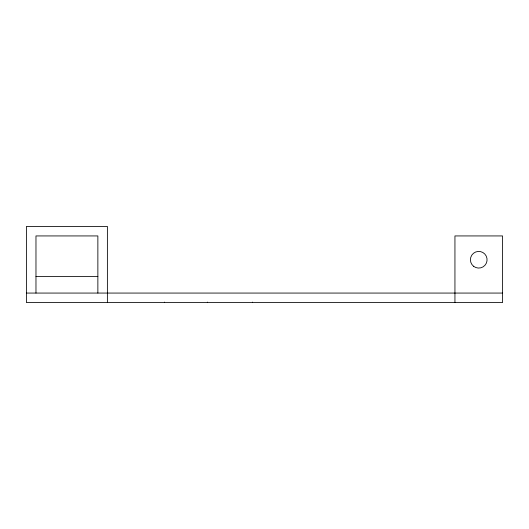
<?xml version="1.0" encoding="UTF-8"?>
<svg xmlns="http://www.w3.org/2000/svg" width="529" height="529" viewBox="0 0 529 529"><rect width="100%" height="100%" fill="white"/><g stroke="black" fill="none" stroke-linecap="round" stroke-linejoin="round"><path stroke-width="0.79" d="M35.972 276.402L97.865 276.402M26.45 293.066L502.55 293.066M454.94 302.588L454.94 235.934L502.55 235.934L502.55 302.588L26.45 302.588L26.45 226.412L107.387 226.412L107.387 302.588M252.597 302.092L252.597 302.588M207.368 302.092L207.368 302.588M164.519 302.092L164.519 302.588M97.865 293.066L97.865 235.934L35.972 235.934L35.972 293.066M473.614 266.305A8.332 8.332 0 0 0 486.997 260.896A8.332 8.332 0 0 0 475.624 252.016A8.332 8.332 0 0 0 473.614 266.305"/></g></svg>
